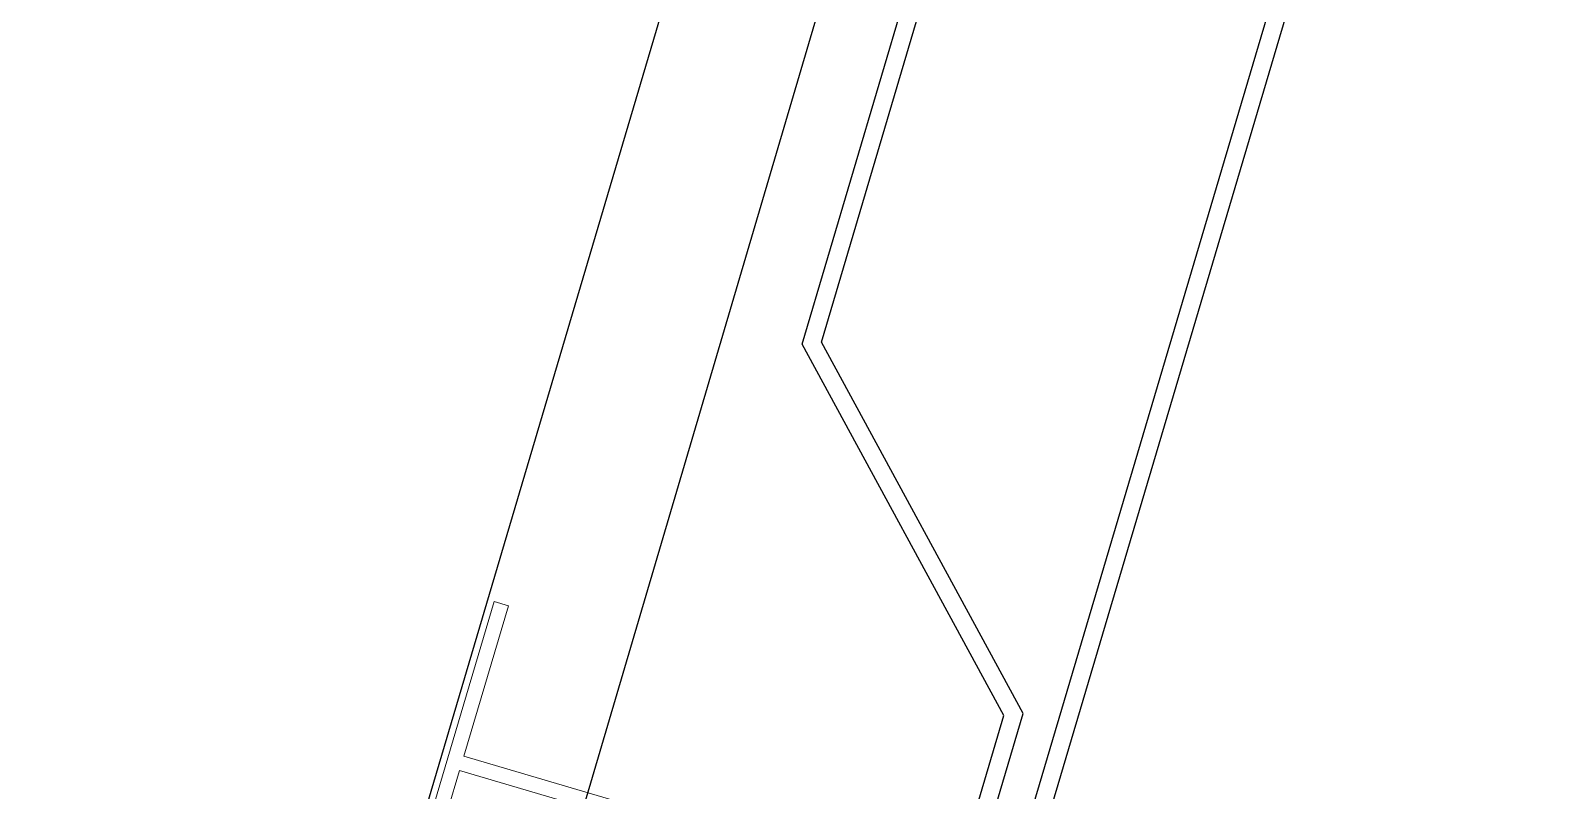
# Model space of a CAD drawing. Header units: millimetres. Extents: x 62878 to 70819, y -67946 to -61850.
# Drawn here: x 68180.6 to 68231.3, y -64821 to -64795.5 of the extents above; entities that cross this region are included whole.
import ezdxf

# ---------------------------------------------------------------- set-up
doc = ezdxf.new("R2010")
doc.units = ezdxf.units.MM
doc.layers.add('Dog_dos_yeni', color=63, linetype='Continuous', lineweight=5)
doc.layers.add('DOGRAMA', color=171, linetype='Continuous', lineweight=0)
doc.layers.add('DOĞRAMA-yeni', color=40, linetype='Continuous')
doc.layers.add('ÇATI K', color=254, linetype='Continuous')

# ---------------------------------------------------------------- blocks, each defined once
blk = doc.blocks.new('SPANDREL PAN.92')
at = {"layer": 'DOĞRAMA-yeni', "color": 122, "lineweight": -2}
for p, q in [((36488.20463065312, 28166.0812126805), (36462.32213833935, 28253.67044478655)), ((36488.80837289144, 28166.15534303633), (36462.86920358454, 28253.93637638955)), ((36494.80267682292, 28187.50942274903), (36479.50744682897, 28239.27018186816)), ((36494.15684394346, 28187.57773180326), (36479.00247222491, 28238.86181085505)), ((36487.40063123814, 28175.15381978327), (36494.15684394346, 28187.57773180326)), ((36488.04646411759, 28175.08551072904), (36494.80267682292, 28187.50942274903)), ((36489.25638565998, 28168.87374046113), (36487.40063123814, 28175.15381978327)), ((36489.8317894017, 28169.04377144057), (36488.04646411759, 28175.08551072902))]:
    blk.add_line(p, q, dxfattribs=at)

msp = doc.modelspace()

# ---------------------------------------------------------------- linework, layer by layer
msp.add_lwpolyline([(68896.02066502631, -63031.43519410248), (69030.25944186504, -63071.18378898385), (69185.2789618937, -62547.65255934227), (68892.99857577804, -62461.10726346668, 1.044367817173394), (68063.1984222013, -62298.72991434322, 0.2043746373996395), (63106.96025407397, -62494.78258919505, 0.3539527355379972), (62932.93996584662, -62997.825353625), (63753.18486962488, -65779.59786478638), (64154.95366467919, -67142.15251756221), (65336.72250243354, -66792.62198400985), (65336.69978150922, -66829.11190277508), (65270.53542169294, -66829.0707046726, 0.6267890062731037), (65270.19918370779, -67369.07059999109), (65531.84452784718, -67369.23351688065, 0.9262424964682344), (66130.08755876668, -67369.60602071379), (66391.73290290477, -67369.76893760463, 0.6267427171847498), (66392.06914089088, -66829.76904228561), (66326.14716633759, -66829.72799510749), (66326.16988726193, -66793.2380763422), (67506.155742504, -67144.12829054108), (68467.02457055586, -63899.0863823687), (68625.20366853199, -63946.03714330423), (68896.02440533682, -63031.42256234252)], format="xyb")
at = {"layer": 'Dog_dos_yeni'}
msp.add_lwpolyline([(68191.32721495401, -64830.94296930157), (68196.15383004647, -64814.64254640063), (68196.63325424946, -64814.78450566805), (68195.14268194148, -64819.81845979924), (68204.2517417979, -64822.51568588034), (68204.10978253046, -64822.99511008328), (68195.00072267403, -64820.2978840022), (68193.43917073237, -64825.57155023486), (68202.54823058879, -64828.26877631595), (68202.40627132138, -64828.74820051889), (68193.29721146493, -64826.05097443782), (68191.80663915697, -64831.08492856899), (68191.32721495401, -64830.94296930157)], close=True, dxfattribs=at)
at = {"layer": 'DOGRAMA', "lineweight": -2}
msp.add_lwpolyline([(66522.14423307081, -66852.65293908927), (67506.15571104952, -67144.12828122707), (68892.83019807414, -62461.05740621478)], dxfattribs=at)
at = {"layer": 'ÇATI K', "color": 0}
msp.add_line((68230.55789600135, -64714.94603465045), (67736.63792858963, -66390.56612160095), dxfattribs=at)

# ---------------------------------------------------------------- block references
at = {"layer": 'DOĞRAMA-yeni', "xscale": -1, "rotation": 359.9643240394448}
msp.add_blockref('SPANDREL PAN.92', (104683.7072184008, -93016.26368855491), dxfattribs=at)

doc.saveas('drawing.dxf')
